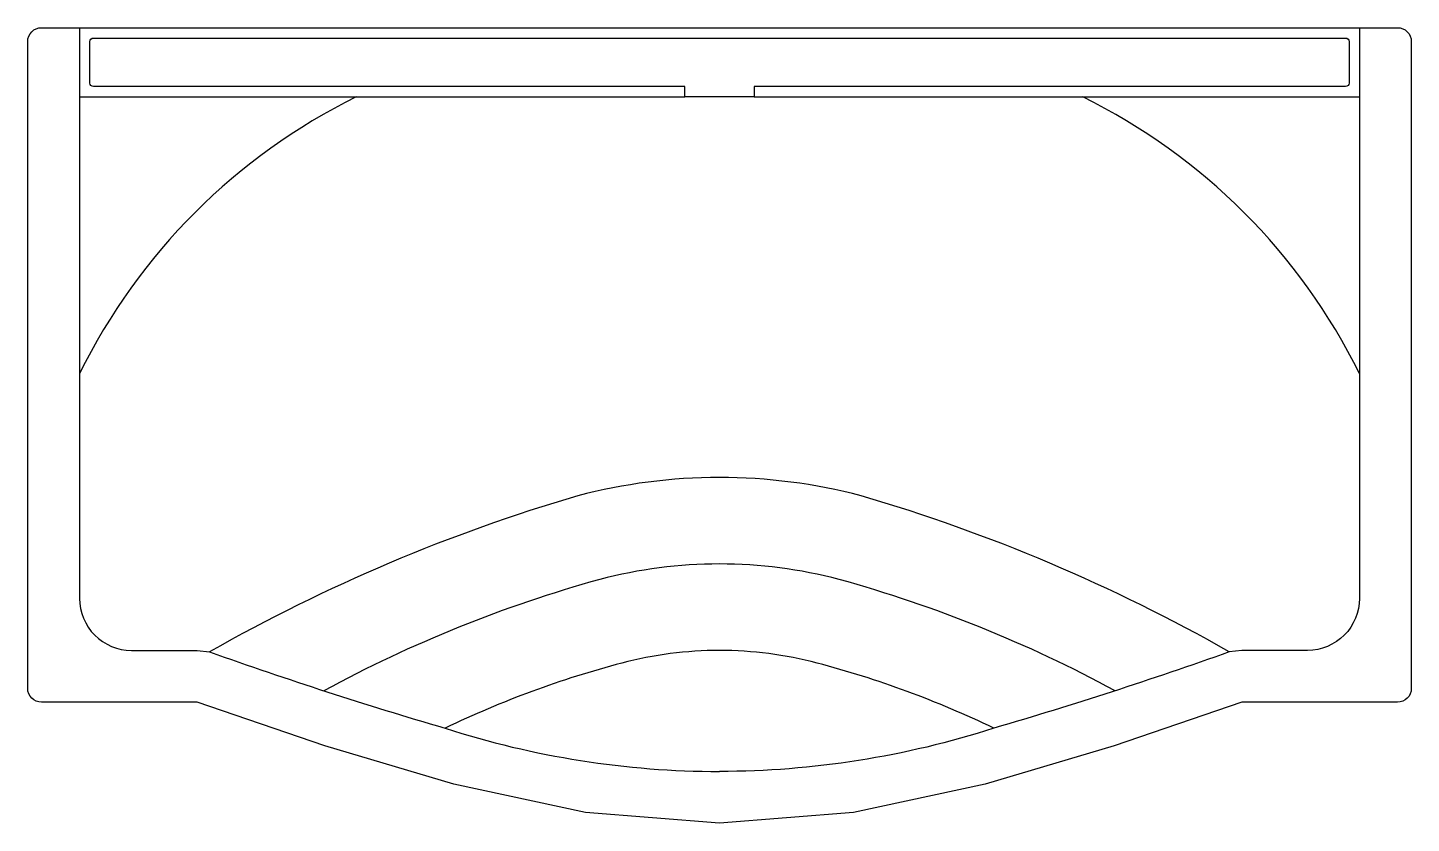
# Model space of a CAD drawing. Header units: millimetres. Extents: x 9.99 to 13.99, y 86.8 to 89.1.
import ezdxf

# ---------------------------------------------------------------- set-up
doc = ezdxf.new("R2010")
doc.units = ezdxf.units.MM
doc.header["$LTSCALE"] = 10
doc.layers.add('piscinas_igui', color=3, linetype='Continuous')

msp = doc.modelspace()

# ---------------------------------------------------------------- linework, layer by layer
at = {"layer": 'piscinas_igui'}
for p, q in [((10.1426, 88.8957), (11.8926, 88.8957)), ((12.0926, 88.8957), (13.8426, 88.8957))]:
    msp.add_line(p, q, dxfattribs=at)
msp.add_lwpolyline([(13.5026, 87.1457), (13.134, 87.0201), (12.761, 86.9086), (12.3803, 86.8273), (11.9926, 86.7957), (11.6049, 86.8273), (11.2242, 86.9086), (10.8512, 87.0201), (10.4826, 87.1457), (10.0326, 87.1457, -0.414214), (9.9926, 87.1857), (9.9926, 89.0557, -0.414214), (10.0326, 89.0957), (13.9526, 89.0957, -0.414214), (13.9926, 89.0557), (13.9926, 87.1857, -0.414214), (13.9526, 87.1457)], format="xyb", close=True, dxfattribs=at)
for points in [[(10.1426, 89.0957), (10.1426, 87.4457, 0.414214), (10.2926, 87.2957), (10.4826, 87.2957), (10.5187, 87.2913, 0.01466), (11.1992, 87.0708, 0.078343), (11.9926, 86.9457, 0.078343)], [(13.8426, 89.0957), (13.8426, 87.4457, -0.414214), (13.6926, 87.2957), (13.5026, 87.2957), (13.4664, 87.2913, -0.01466), (12.786, 87.0708, -0.078343), (11.9926, 86.9457, -0.078343)]]:
    msp.add_lwpolyline(points, format="xyb", dxfattribs=at)
at = {"layer": 'piscinas_igui', "color": 2}
msp.add_lwpolyline([(11.8926, 88.8957), (11.8926, 88.9257), (10.1826, 88.9257, -0.414214), (10.1726, 88.9357), (10.1726, 89.0557, -0.414214), (10.1826, 89.0657), (13.8026, 89.0657, -0.414214), (13.8126, 89.0557), (13.8126, 88.9357, -0.414214), (13.8026, 88.9257), (12.0926, 88.9257), (12.0926, 88.8957)], format="xyb", close=True, dxfattribs=at)
for points in [[(13.4664, 87.2913, 0.057973), (12.402, 87.7424, 0.064302), (11.9923, 87.7955, 0.064202), (11.5832, 87.7424, 0.057973), (10.5187, 87.2913)], [(13.1364, 87.1788, 0.056825), (12.3384, 87.5006, 0.064246), (11.9925, 87.5455, 0.064202), (11.6468, 87.5006, 0.056825), (10.8488, 87.1788)], [(12.7858, 87.0707, 0.047817), (12.2748, 87.2589, 0.064165), (11.9927, 87.2955, 0.064202), (11.7104, 87.2589, 0.047817), (11.1994, 87.0707)]]:
    msp.add_lwpolyline(points, format="xyb", dxfattribs=at)
for centre, start, end in [((11.7237, 87.3145), 116.2913, 153.7087), ((12.2614, 87.3145), 26.2913, 63.7087)]:
    msp.add_arc(centre, 1.7636, start, end, dxfattribs=at)

doc.saveas('drawing.dxf')
